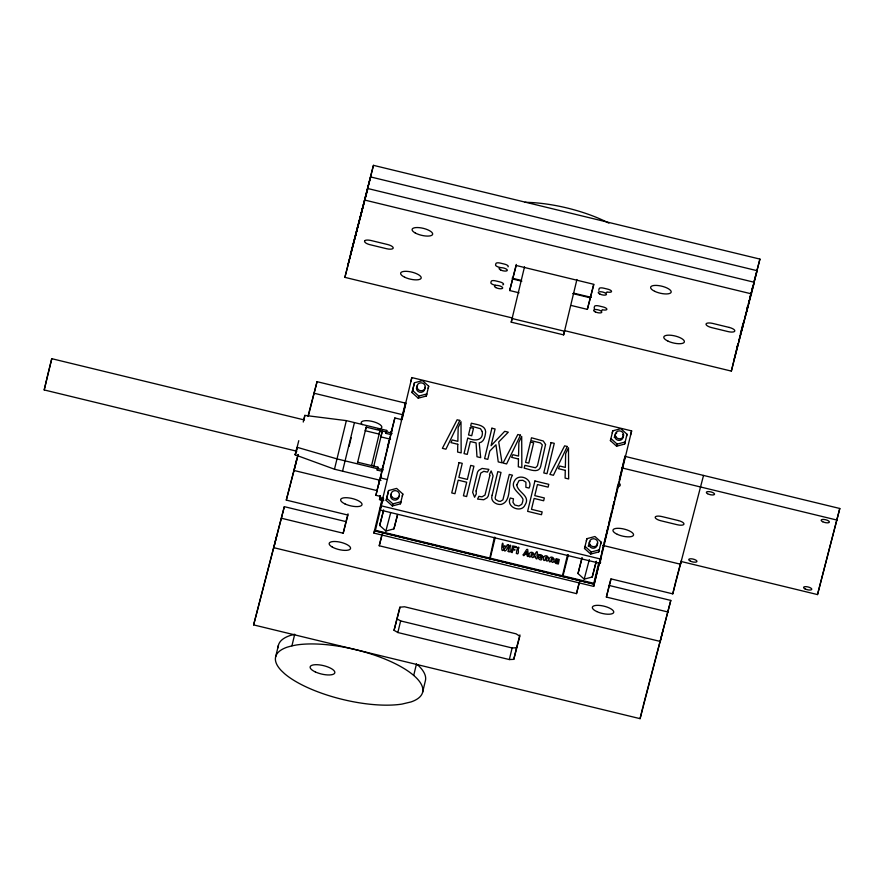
<?xml version="1.0" encoding="UTF-8"?>
<svg xmlns="http://www.w3.org/2000/svg" width="884" height="884" viewBox="0 0 884 884"><rect width="100%" height="100%" fill="white"/><g stroke="black" fill="none" stroke-linecap="round" stroke-linejoin="round"><path stroke-width="1.33" d="M296.858 451.238L44.2 389.943L47.637 375.302L51.769 358.683L304.428 419.977M51.769 358.683L44.2 389.943M351.158 437.779L349.114 446.298M668.017 612.015L606.369 597.065L609.153 585.462L670.801 600.424L640.082 718.659L253.62 624.9L284.328 506.665L345.976 521.615L348.009 513.836M296.803 448.199L295.201 454.851L334.472 469.216L380.96 480.487M297.002 448.718L295.201 454.851L298.77 440.674M303.245 422.044L304.836 415.392L346.362 420.629L386.761 430.431L386.021 433.403L390.629 434.519M276.615 536.091L273.83 547.693L660.304 641.452L663.088 629.85M253.62 624.9L284.328 506.665M281.543 518.267L343.191 533.218L347.942 515.063L286.294 500.101L297.886 454.895M296.836 458.884L294.052 470.487L377.258 490.664M308.35 415.911L317.058 381.678L405.623 403.159M512.621 318.041L344.882 277.355L373.457 165.341L759.931 259.1L731.355 371.103L564.964 330.738M355.379 236.326L358.164 224.724M360.131 218.16L362.915 206.569M344.882 277.355L373.457 165.341M275.653 656.812L278.438 645.209M291.93 645.85L296.328 645A75.593 25.724 13.5 0 1 395.181 663.663A75.593 25.724 13.5 0 1 410.972 701.951L401.944 704.095A75.593 25.724 13.5 0 1 284.549 673.663L281.377 670.669A75.593 25.724 13.5 0 1 287.289 647.143L291.93 645.85L294.715 634.248L290.074 635.541A75.593 25.724 13.5 0 0 278.184 647.74M346.362 420.629L334.472 469.216M354.44 422.596L342.55 471.172M357.423 463.238L366.175 427.127L386.374 432.033L386.021 433.403M343.191 533.218L345.976 521.615M371.578 465.603L380.009 430.486L379.07 434.077L365.236 430.718L366.175 427.127M373.634 466.785L382.33 431.049L380.816 436.873L390.507 439.215M382.452 471.382L377.203 470.111L377.943 467.15L357.744 462.244M383.601 498.653L379.656 497.703L380.021 496.311L375.91 495.316L379.689 479.459M381.689 471.194L382.927 466.045M387.369 447.79L389.015 440.641M378.617 484.752L379.545 480.885A2.111 1.989 14.7 0 1 380.474 479.669M401.491 419.58L394.861 417.966L380.474 477.901L387.104 479.515M379.656 497.703L380.12 495.769M380.374 495.659L379.424 499.626L383.501 500.753M380.617 496.742L379.976 499.416L383.767 500.333M614.347 501.394L593.694 586.401L373.921 533.085L382.518 497.471M401.115 420.011L405.579 402.54M379.976 509.969L411.845 377.578L631.629 430.895L599.75 563.285L379.976 509.969L381.07 505.781L600.844 559.097L599.75 563.285M383.126 498.267L375.424 530.334L593.805 583.307L598.623 563.274M402.043 419.458L405.889 403.424M397.689 514.521L393.921 528.886L385.877 531.03L379.689 525.439L383.601 509.869M386.175 500.377L388.584 490.554L396.629 488.41L402.817 494.001L400.419 503.825L392.374 505.968L386.175 500.377L387.015 496.808M412.054 392.584L414.463 382.761L422.508 380.617L428.696 386.22L426.298 396.032L418.243 398.176L412.054 392.584L414.463 382.761M388.584 490.554L386.728 498.289L392.916 503.88L400.96 501.736L400.419 503.825M579.517 582.103L576.501 593.617L379.236 545.76L382.021 534.168M393.921 528.886L397.491 514.632M394.054 630.314L400.109 607.175L404.585 606.778L516.079 633.828L519.825 636.215L513.77 659.354L509.339 659.563L397.844 632.524L394.054 630.314L399.866 607.142M397.844 632.524L400.629 620.922L396.839 618.712M413.712 675.431L416.497 663.84M519.052 292.803L509.681 290.538L516.256 264.438M511.228 322.163L512.179 318.538L564.578 331.257L563.627 334.881L511.228 322.163L524.521 266.802M422.607 692.283L425.392 680.691A75.593 25.724 13.5 0 0 417.358 664.58M494.421 537.174L489.648 558.854M490.244 558.18L495.239 537.373M563.627 334.881L576.921 279.51M571.285 305.477L587.352 309.378L593.595 284.604M509.339 659.563L512.123 647.972L516.554 647.751L519.914 634.9M513.77 659.354L516.554 647.751M562.489 575.716L567.495 554.898M568.401 554.71L562.799 576.6M596.346 561.329L592.247 576.998L584.202 579.142L578.014 573.55L581.915 557.981M584.501 548.489L586.91 538.665L594.954 536.522L601.142 542.113L598.744 551.936L590.689 554.08L584.501 548.489L585.053 546.4L591.241 551.992L599.286 549.848L598.744 551.936M610.402 440.619L612.8 430.795L620.855 428.663L627.043 434.254L624.634 444.077L616.59 446.221L610.402 440.619L610.943 438.53L617.143 444.122L625.187 441.989L624.634 444.077M576.501 593.617L579.285 582.015M592.247 576.998L596.159 561.428M593.694 586.401L601.01 556.124M601.65 553.45L603.573 545.439M604.214 542.765L608.07 526.742M608.767 523.626L611.651 511.615M612.292 508.941L614.159 501.372M614.8 498.698L618.645 482.675A10.575 3.602 13.5 0 1 617.131 486.985M619.341 479.559L625.054 455.967M614.977 498.731L625.198 456.144M640.082 718.659L642.878 707.056M606.369 597.065L611.12 578.909L672.768 593.86L675.553 582.258M681.454 560.379L680.525 564.235L602.7 545.362M703.531 475.437L672.768 593.86M731.355 371.103L733.831 360.794M736.615 349.191L734.14 359.512L754.361 282.294L367.888 188.546L347.666 265.752M737.853 344.042L736.924 347.909L737.974 343.909M741.853 330.075L743.4 323.632M746.604 311.919L747.842 306.77M748.461 304.184L749.389 300.317M681.244 561.517L817.512 594.578L839.8 508.488L625.695 456.553M817.512 594.578L839.8 508.488M304.836 415.392L304.03 419.458M307.997 416.287L317.058 381.678M350.451 254.15L370.672 176.944L757.146 270.703L748.428 303.974M286.294 500.101L298.239 454.509M386.761 430.431L386.396 431.801L391.612 433.072M377.203 470.111L377.556 468.741L337.158 458.94L297.179 447.315M377.943 467.15L377.59 468.52L383.358 469.912M390.629 434.121L394.861 417.966M390.883 433.403L392.142 428.917L375.91 495.316M404.695 404.872L405.159 402.839M410.751 381.755L411.845 377.578M373.921 533.085L374.507 530.853L594.28 584.169L374.496 530.599M379.689 525.439L383.446 511.074M379.236 545.76L382.253 534.245M418.243 398.176L418.795 396.087L426.839 393.944L426.298 396.032M392.374 505.968L392.916 503.88M385.877 531.03L390.662 512.753M428.154 388.308L428.696 386.22M402.275 496.09L402.817 494.001M509.681 290.538L516.234 265.487L593.915 284.339L587.352 309.378M612.258 432.895L612.8 430.795M586.357 540.754L586.91 538.665M578.014 573.55L582.114 557.881M616.59 446.221L617.143 444.122M590.689 554.08L591.241 551.992M584.202 579.142L589.33 559.55M626.491 436.342L627.043 434.254M600.601 544.212L601.142 542.113M630.535 435.072L631.629 430.895M609.153 585.462L610.855 578.976M740.405 333.644L741.455 329.655M742.151 326.992L743.201 322.992M746.682 309.687L747.731 305.687M750.173 296.372L751.212 292.383M751.908 289.72L752.958 285.72M753.654 283.057L759.931 259.1M643.221 705.719L670.801 600.424M675.895 580.976L680.945 561.66M738.67 341.246L744.251 319.953M744.947 317.29L747.731 306.637M502.83 284.847L503.327 284.615A4.232 1.437 13.5 0 0 499.814 281.897L495.703 280.902A4.232 1.437 13.5 0 0 491.228 281.3L490.863 282.692A4.232 1.437 13.5 0 0 495.681 285.289M365.103 200.149L751.577 293.897M512.112 278.151L521.494 280.515M573.815 293.212L591.286 297.356M512.466 278.935L521.836 281.211M572.733 293.554L590.136 297.775M314.273 393.281L402.839 414.762M621.574 467.824L837.015 520.09M400.629 620.922L512.123 647.972M412.607 390.496L418.795 396.087M362.296 424.64A10.575 3.602 13.5 0 1 366.429 420.662A10.575 3.602 13.5 0 1 380.186 424.751A10.575 3.602 13.5 0 1 377.656 429.204M599.739 560.622A10.995 3.746 13.5 0 1 599.374 563.782M622.557 434.364A4.232 3.978 14.7 0 1 621.242 439.834A4.232 3.978 14.7 0 1 615.43 438.42A4.232 3.978 14.7 0 1 616.745 432.95M614.336 437.481A4.232 3.978 14.7 0 1 614.723 436.519M424.674 387.28A4.232 3.978 14.7 0 1 419.723 392.22A4.232 3.978 14.7 0 1 417.557 385.557M398.982 496.112A4.232 3.978 14.7 0 1 393.844 500.012A4.232 3.978 14.7 0 1 391.048 494.178M597.12 543.185A4.232 3.978 14.7 0 1 592.169 548.124A4.232 3.978 14.7 0 1 590.004 541.461M588.346 546.389A4.232 3.978 14.7 0 1 588.446 545.351M614.435 437.348A4.232 3.978 14.7 0 1 614.822 436.376M380.275 478.1A2.111 1.989 14.7 0 1 381.446 476.763M392.043 433.624A2.111 1.989 14.7 0 1 391.413 431.701M601.661 310.306A4.232 1.437 13.5 0 0 602.391 309.743A4.232 1.437 13.5 0 0 606.866 309.345A4.232 1.437 13.5 0 0 603.12 306.958L599.009 305.963A4.232 1.437 13.5 0 0 594.545 306.361L594.181 307.754A4.232 1.437 13.5 0 0 594.545 308.582M500.377 267.509A4.232 1.437 13.5 0 1 495.559 264.913L495.924 263.52A4.232 1.437 13.5 0 1 500.399 263.123L504.51 264.117A4.232 1.437 13.5 0 1 508.013 266.835M606.325 292.516A4.232 1.437 13.5 0 0 607.054 291.952A4.232 1.437 13.5 0 0 611.529 291.565A4.232 1.437 13.5 0 0 607.783 289.167L603.673 288.173A4.232 1.437 13.5 0 0 599.197 288.571L598.833 289.963A4.232 1.437 13.5 0 0 598.877 290.361M525.041 202.303A75.582 25.724 13.5 0 1 608.899 223.144M457.79 444.265L457.614 452.033L461.172 452.895L461.006 421.69L458.177 427.536L457.857 441.326L452.221 439.945L450.951 442.597L457.79 444.265M518.477 459.006L518.3 466.774L521.858 467.636L521.693 436.431L518.875 442.276L518.543 456.067L512.908 454.685L511.626 457.337L518.477 459.006M565.274 470.343L565.097 478.1L568.655 478.962L568.489 447.768L565.661 453.603L565.34 467.393L559.705 466.023L558.423 468.675L565.274 470.343M508.477 545.041C508.665 547.417 503.648 554.964 504.267 548.367C499.582 557.605 502.952 533.759 503.239 547.616L504.941 545.55L505.526 548.168L507.35 544.721L508.477 545.041M545.55 444.508L540.688 466.387C538.776 474.122 528.93 469.05 524.19 468.155L524.864 465.349L535.516 467.769L537.45 465.78L542.312 444.873L540.411 442.906L530.82 440.575L531.483 437.779L543.295 441.017L545.55 444.508M482.277 431.58C483.592 441.083 474.111 441.326 467.791 437.956L464.034 453.603L467.227 454.387L470.321 441.536L476.067 442.873L476.984 456.752L480.686 457.647L479.205 442.873C484.299 442.011 485.183 436.066 485.67 431.834C485.272 424.828 476.299 424.651 471.327 423.204L470.664 426L480.465 428.707L482.277 431.58M516.842 484.797C517.25 492.399 531.063 495.626 525.041 504.952C521.472 513.582 505.482 506.952 510.311 498.023L513.46 498.786L512.941 502.278L514.764 505.029L518.842 506.013L521.659 504.399A14.487 13.625 14.7 0 0 522.996 499.239C520.19 492.753 508.83 488.277 515.25 479.703C520.267 473.272 533.616 479.725 529.03 488.078L525.881 487.316L525.925 482.2L522.864 480.31L519.096 480.498L516.842 484.797M492.145 495.206C490.012 500.919 495.935 504.996 501.106 504.444C512.51 501.35 507.162 482.984 512.499 475.205L509.306 474.432L502.919 499.847L500.366 501.361L498.466 501.162L495.592 499.405L495.128 497.957L500.996 472.41L497.803 471.636L492.145 495.206M533.936 554.191C534.897 559.053 529.77 558.445 532.665 554.191C530.588 551.539 531.715 558.124 529.483 556.997C527.306 552.511 532.787 550.378 533.936 554.191M535.096 556.975C537.439 561.716 537.384 557.03 536.919 554.809L538.489 554.699L537.196 553.649C538.102 548.036 533.494 555.649 535.096 556.975M538.323 557.76C539.251 561.605 544.975 559.583 539.715 557.428C547.87 559.097 537.748 550.047 538.323 557.76M548.323 557.682C549.097 562.6 544.268 561.893 547.041 557.682C544.964 555.03 546.091 561.616 543.859 560.489C541.693 556.003 547.163 553.87 548.323 557.682M553.903 559.031C554.854 563.893 549.737 563.285 552.622 559.031C550.544 556.379 551.671 562.964 549.439 561.837C547.262 557.351 552.743 555.218 553.903 559.031M554.765 561.749L555.66 563.384L558.345 564.003L559.263 559.539L556.069 558.655L555.914 559.638L558.18 560.445L555.671 560.312L554.765 561.749M476.133 490.918L476.266 493.968L474.586 497.228L472.664 492.322L477.526 472.089L478.675 470.376L482.056 468.432L488.885 469.371L487.482 472.111L483.791 471.338L480.763 473.073L476.133 490.918M489.791 475.68L484.996 495.095L481.979 496.841L478.896 496.344L477.57 499.095L483.703 499.747L487.051 497.814L488.222 496.09L493.084 475.868L491.15 470.94L489.526 474.31L489.791 475.68M508.189 551.318C511.714 555.13 509.681 539.141 508.189 551.318M511.118 552.036L512.179 552.633L512.941 549.87L515.096 549.903L513.228 548.71L513.604 547.119L516.289 547.66L516.521 546.699L512.698 545.936L511.118 552.036M516.411 553.318C520.223 556.975 517.604 541.516 516.411 553.318M523.184 554.887L523.803 555.704L525.063 554.279L527.107 554.776L527.394 556.467L528.444 556.401L527.671 549.406L526.754 549.384L523.184 554.887M509.261 545.616C510.079 549.008 512.201 543.671 509.261 545.616M517.471 547.616C518.3 550.997 520.422 545.671 517.471 547.616M459.039 462.564L451.746 492.941L454.951 493.725L458.199 480.167L466.686 482.222L463.426 495.78L466.63 496.554L473.923 466.177L470.719 465.404L467.36 479.415L458.873 477.36L462.244 463.349L459.039 462.564M470.299 427.536L468.52 434.961L471.713 435.746L473.493 428.309L470.299 427.536M491.902 428.199L484.609 458.575L487.802 459.36L489.791 451.061L495.957 444.774L498.244 461.89L502.013 462.807L498.709 441.967L508.289 432.177L504.709 431.315L491.073 445.724L495.095 428.983L491.902 428.199M530.455 442.066L525.582 462.365L528.776 463.15L533.649 442.84L530.455 442.066M534.919 480.973L527.626 511.35L541.483 514.709L542.157 511.913L531.494 509.328L534.113 498.443L543.66 500.764L544.323 497.957L534.776 495.648L537.439 484.554L548.102 487.139L548.776 484.333L534.919 480.973M551.075 442.564L543.782 472.94L546.986 473.713L554.268 443.337L551.075 442.564M540.058 555.981L541.748 556.334L540.058 555.981M556.102 561.627L557.649 562.655L557.892 561.66L556.102 561.627M459.802 420.419L445.934 449.194L442.387 448.332L457.138 419.767L459.802 420.419M520.488 435.16L506.62 463.934L503.073 463.072L517.825 434.508L520.488 435.16M567.285 446.486L553.417 475.272L549.87 474.41L564.622 445.845L567.285 446.486M526.776 551.638L525.748 553.218L526.974 553.517L526.776 551.638M364.805 240.636L364.517 241.719L365.865 243.045A6.343 2.155 13.5 0 0 370.064 244.713L386.507 248.702A6.343 2.155 13.5 0 0 393.214 248.106A6.343 2.155 13.5 0 0 387.601 244.525L371.158 240.536A6.343 2.155 13.5 0 0 364.805 240.636M729.178 327.423L712.747 323.433A6.343 2.155 13.5 0 0 706.029 324.03A6.343 2.155 13.5 0 0 711.653 327.61L728.084 331.599A6.343 2.155 13.5 0 0 734.803 331.003A6.343 2.155 13.5 0 0 729.178 327.423M678.348 520.554L661.906 516.565A6.343 2.155 13.5 0 0 655.199 517.162A6.343 2.155 13.5 0 0 660.812 520.742L677.255 524.731A6.343 2.155 13.5 0 0 683.962 524.146A6.343 2.155 13.5 0 0 678.348 520.554M690.481 561.196A4.232 1.437 13.5 0 0 696.968 561.484A4.232 1.437 13.5 0 0 691.111 558.787A4.232 1.437 13.5 0 0 690.481 561.196M805.092 588.943A4.232 1.437 13.5 0 0 811.755 589.429A4.232 1.437 13.5 0 0 806.186 586.656A4.232 1.437 13.5 0 0 805.092 588.943M707.476 493.659A4.232 1.437 13.5 0 0 714.416 494.521A4.232 1.437 13.5 0 0 709.476 491.637A4.232 1.437 13.5 0 0 707.476 493.659M822.695 521.737A4.232 1.437 13.5 0 0 829.358 522.212A4.232 1.437 13.5 0 0 823.789 519.438A4.232 1.437 13.5 0 0 822.695 521.737M617.33 534.345A10.575 3.602 13.5 0 0 633.53 535.063A10.575 3.602 13.5 0 0 618.911 528.312A10.575 3.602 13.5 0 0 617.33 534.345M315.323 671.928A12.685 4.321 13.5 0 0 334.804 672.846A12.685 4.321 13.5 0 0 317.323 664.713A12.685 4.321 13.5 0 0 315.323 671.928M344.893 503.869A10.995 3.746 13.5 0 0 361.976 504.852A10.995 3.746 13.5 0 0 347.103 497.736A10.995 3.746 13.5 0 0 344.893 503.869M332.34 547.086A10.995 3.746 13.5 0 0 350.241 549.086A10.995 3.746 13.5 0 0 336.992 541.638A10.995 3.746 13.5 0 0 332.34 547.086M596.678 611.529A10.995 3.746 13.5 0 0 613.695 612.457A10.995 3.746 13.5 0 0 598.744 605.363A10.995 3.746 13.5 0 0 596.678 611.529M615.905 436.884A4.232 3.978 14.7 0 0 623.198 436.818A4.232 3.978 14.7 0 0 619.297 430.862A4.232 3.978 14.7 0 0 615.905 436.884M417.568 388.838A4.232 3.978 14.7 0 0 424.85 388.772A4.232 3.978 14.7 0 0 420.961 382.816A4.232 3.978 14.7 0 0 417.568 388.838M391.689 496.631A4.232 3.978 14.7 0 0 398.971 496.565A4.232 3.978 14.7 0 0 395.082 490.609A4.232 3.978 14.7 0 0 391.689 496.631M590.015 544.743A4.232 3.978 14.7 0 0 597.297 544.677A4.232 3.978 14.7 0 0 593.407 538.721A4.232 3.978 14.7 0 0 590.015 544.743M415.259 232.978A10.575 3.602 13.5 0 0 432.398 234.79A10.575 3.602 13.5 0 0 419.458 227.663A10.575 3.602 13.5 0 0 415.259 232.978M404.739 277.245A10.575 3.602 13.5 0 0 421.149 278.184A10.575 3.602 13.5 0 0 406.828 271.344A10.575 3.602 13.5 0 0 404.739 277.245M654.712 291.322A10.575 3.602 13.5 0 0 671.133 292.272A10.575 3.602 13.5 0 0 656.834 285.433A10.575 3.602 13.5 0 0 654.712 291.322M668.16 341.213A10.575 3.602 13.5 0 0 684.36 341.931A10.575 3.602 13.5 0 0 669.74 335.18A10.575 3.602 13.5 0 0 668.16 341.213M600.004 294.14A4.232 1.437 13.5 0 0 606.49 294.427A4.232 1.437 13.5 0 0 600.645 291.731A4.232 1.437 13.5 0 0 600.004 294.14M595.352 311.93A4.232 1.437 13.5 0 0 601.827 312.218A4.232 1.437 13.5 0 0 595.982 309.522A4.232 1.437 13.5 0 0 595.352 311.93M495.791 287.565A4.232 1.437 13.5 0 0 502.609 288.239A4.232 1.437 13.5 0 0 497.349 285.399A4.232 1.437 13.5 0 0 495.791 287.565M500.841 270.084A4.232 1.437 13.5 0 0 507.328 270.371A4.232 1.437 13.5 0 0 501.471 267.675A4.232 1.437 13.5 0 0 500.841 270.084"/></g></svg>
